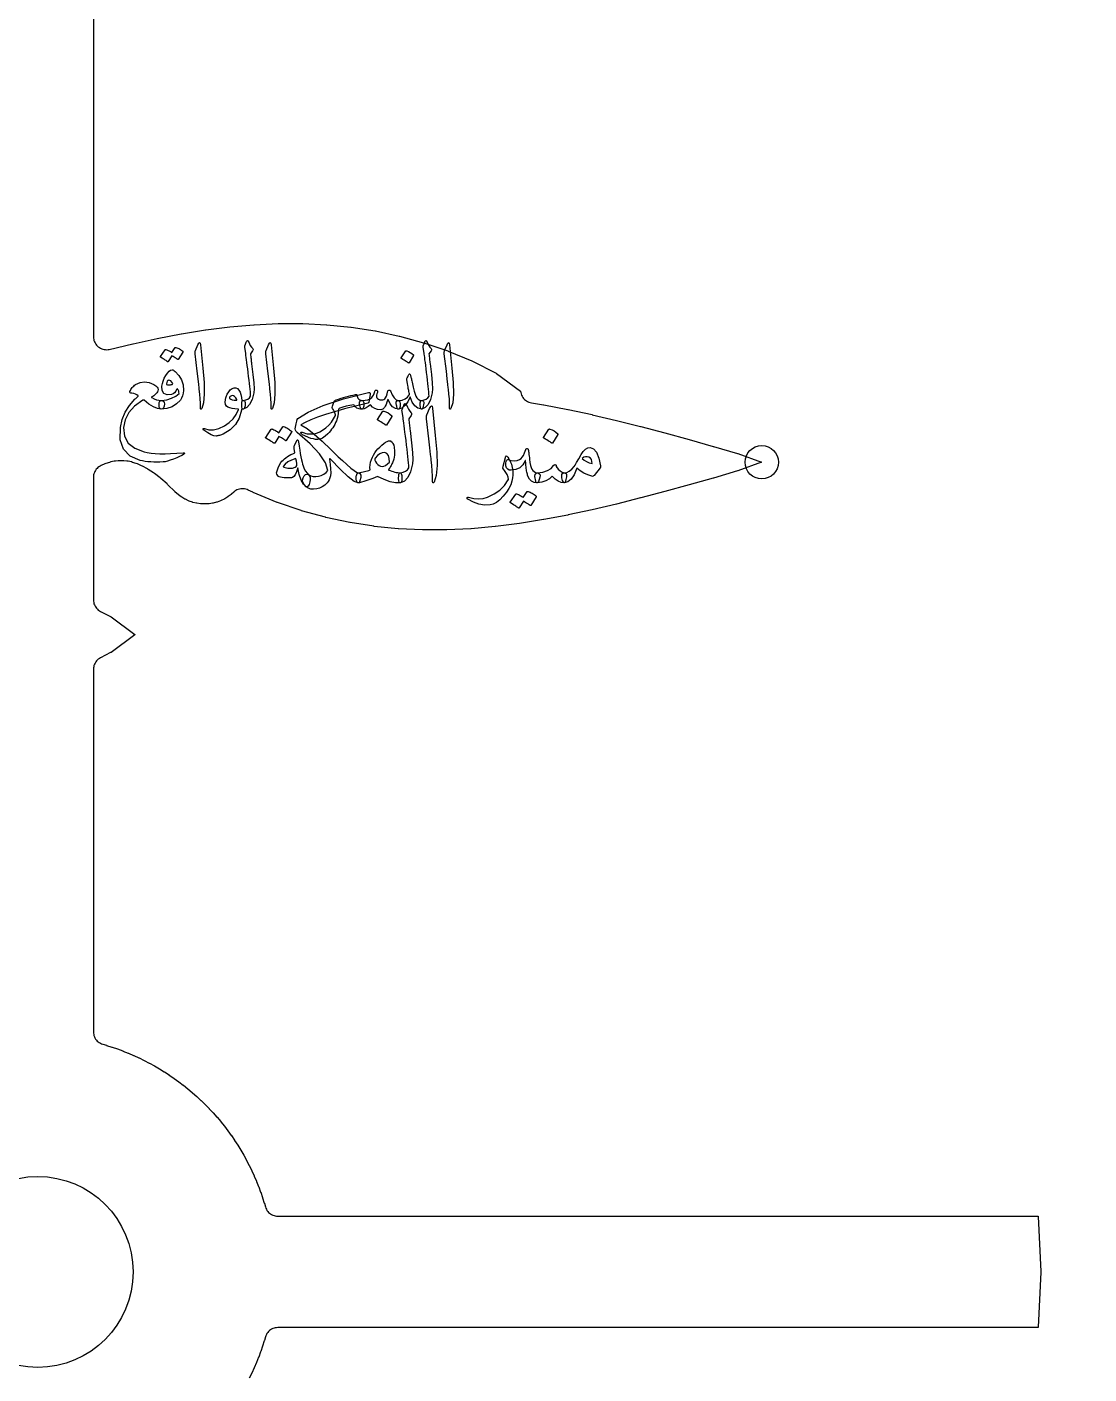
# Model space of a CAD drawing. Header units: millimetres. Extents: x -54 to 54, y -54 to 54.
# Drawn here: x -0.21 to 20.38, y -1.98 to 24.13 of the extents above; entities that cross this region are included whole.
import ezdxf

# ---------------------------------------------------------------- set-up
doc = ezdxf.new("R2010")
doc.units = ezdxf.units.MM
for name, color, linetype in [('CUT_INNER', 6, 'Continuous'), ('ENGRAVE', 7, 'Continuous'), ('TEXT', 5, 'Continuous')]:
    doc.layers.add(name, color=color, linetype=linetype)

msp = doc.modelspace()

# ---------------------------------------------------------------- linework, layer by layer
at = {"layer": 'CUT_INNER'}
msp.add_lwpolyline([(1.08, 46.7017), (1.08, 18.1273), (1.0813, 18.1023), (1.085, 18.0776), (1.0912, 18.0533), (1.0998, 18.0298), (1.1107, 18.0073), (1.1238, 17.9859), (1.139, 17.966), (1.1561, 17.9477), (1.1749, 17.9312), (1.1953, 17.9167), (1.2171, 17.9043), (1.2399, 17.8941), (1.2637, 17.8863), (1.2882, 17.8809), (1.313, 17.8779), (1.3381, 17.8775), (1.363, 17.8795), (1.3876, 17.8841), (1.8453, 17.9925), (1.8477, 17.993), (2.3146, 18.0941), (2.3176, 18.0947), (2.7839, 18.1839), (2.7874, 18.1846), (3.2531, 18.2599), (3.2573, 18.2605), (3.7224, 18.3198), (3.7271, 18.3203), (4.1917, 18.3618), (4.197, 18.3621), (4.661, 18.3839), (4.6668, 18.384), (5.1304, 18.3844), (5.1365, 18.3842), (5.5998, 18.3617), (5.6063, 18.3612), (6.0692, 18.3144), (6.0759, 18.3136), (6.5387, 18.2413), (6.5456, 18.24), (7.0082, 18.141), (7.0152, 18.1393), (7.4777, 18.0121), (7.4848, 18.0099), (7.9471, 17.8526), (7.9546, 17.8497), (8.416, 17.6588), (8.4247, 17.6548), (8.8853, 17.421), (8.8899, 17.4184), (8.8942, 17.4155), (9.3546, 17.0747), (9.3593, 17.0709), (9.3593, 17.0702), (9.3631, 17.0453), (9.3693, 17.0209), (9.378, 16.9972), (9.389, 16.9745), (9.4022, 16.953), (9.4175, 16.933), (9.4348, 16.9146), (9.4539, 16.898), (9.4745, 16.8835), (9.4964, 16.8711), (9.5195, 16.861), (9.5435, 16.8533), (9.5682, 16.848), (9.806, 16.8095), (9.8096, 16.8089), (10.2759, 16.7197), (10.2788, 16.7191), (10.7458, 16.618), (10.7481, 16.6175), (11.2156, 16.5067), (11.2174, 16.5063), (11.6854, 16.3879), (11.6868, 16.3875), (12.1546, 16.2635), (12.6244, 16.1348), (13.0941, 16.0025), (13.0954, 16.0022), (13.5607, 15.8658), (13.5679, 15.8635), (14.0279, 15.6982), (14.0331, 15.696), (14.0279, 15.6939), (13.5679, 15.5285), (13.5607, 15.5262), (13.0954, 15.3899), (13.0941, 15.3895), (12.626, 15.2577), (12.1566, 15.1291), (11.6868, 15.0045), (11.6854, 15.0042), (11.2174, 14.8858), (11.2156, 14.8853), (10.7481, 14.7746), (10.7458, 14.774), (10.2788, 14.673), (10.2759, 14.6724), (9.8096, 14.5832), (9.806, 14.5825), (9.3403, 14.5072), (9.3362, 14.5066), (8.871, 14.4473), (8.8663, 14.4468), (8.4017, 14.4053), (8.3965, 14.405), (7.9324, 14.3832), (7.9267, 14.3831), (7.4631, 14.3827), (7.4569, 14.3829), (6.9937, 14.4054), (6.9872, 14.4059), (6.5242, 14.4527), (6.5175, 14.4535), (6.0547, 14.5258), (6.0479, 14.5271), (5.5852, 14.6261), (5.5783, 14.6278), (5.1158, 14.755), (5.1086, 14.7572), (4.6464, 14.9145), (4.6389, 14.9174), (4.1775, 15.1083), (4.1687, 15.1123), (4.0822, 15.1562), (4.0591, 15.1665), (4.0351, 15.1744), (4.0105, 15.1798), (3.9854, 15.1828), (3.9601, 15.1831), (3.935, 15.181), (3.9102, 15.1763), (3.886, 15.1691), (3.8626, 15.1595), (3.8403, 15.1476), (3.8194, 15.1335), (3.7999, 15.1174), (3.7565, 15.0775), (3.747, 15.0697), (3.6933, 15.0293), (3.6832, 15.0224), (3.6258, 14.9874), (3.615, 14.9816), (3.5544, 14.9524), (3.5431, 14.9477), (3.48, 14.9246), (3.4683, 14.921), (3.4032, 14.9042), (3.3912, 14.9017), (3.3248, 14.8914), (3.3126, 14.8901), (3.2455, 14.8864), (3.2332, 14.8863), (3.166, 14.8892), (3.1538, 14.8903), (3.0873, 14.8997), (3.0752, 14.902), (3.0099, 14.9179), (2.9982, 14.9214), (2.9347, 14.9436), (2.9234, 14.9482), (2.8624, 14.9765), (2.8516, 14.9822), (2.7937, 15.0164), (2.7835, 15.0232), (2.7292, 15.0628), (2.7197, 15.0705), (2.6673, 15.1174), (2.6628, 15.1216), (2.5169, 15.2655), (2.5062, 15.2755), (2.3855, 15.3814), (2.3728, 15.3918), (2.2607, 15.4778), (2.2459, 15.4883), (2.1436, 15.5557), (2.1263, 15.566), (2.0345, 15.6164), (2.0148, 15.6261), (1.9338, 15.6616), (1.9115, 15.6701), (1.8407, 15.6934), (1.8162, 15.7001), (1.754, 15.7137), (1.7277, 15.7181), (1.6714, 15.7242), (1.6441, 15.7257), (1.5898, 15.7257), (1.5625, 15.7242), (1.5062, 15.7181), (1.4799, 15.7137), (1.4177, 15.7001), (1.3932, 15.6934), (1.3224, 15.6701), (1.3001, 15.6616), (1.2296, 15.6307), (1.208, 15.6199), (1.1876, 15.6072), (1.1684, 15.5925), (1.1508, 15.5761), (1.1349, 15.558), (1.1207, 15.5385), (1.1085, 15.5177), (1.0984, 15.4958), (1.0904, 15.4731), (1.0846, 15.4497), (1.0812, 15.4258), (1.08, 15.4017), (1.08, 13.0263), (1.0813, 13.0014), (1.085, 12.9766), (1.0912, 12.9524), (1.0998, 12.9289), (1.1107, 12.9064), (1.1238, 12.8851), (1.1389, 12.8652), (1.156, 12.8469), (1.1748, 12.8304), (1.1951, 12.8158), (1.2168, 12.8034), (1.4121, 12.7043), (1.4166, 12.7018), (1.421, 12.6988), (1.8814, 12.358), (1.8858, 12.3544), (1.8814, 12.3507), (1.421, 12.01), (1.4166, 12.007), (1.4121, 12.0045), (1.2168, 11.9054), (1.1951, 11.8929), (1.1748, 11.8784), (1.156, 11.8619), (1.1389, 11.8436), (1.1238, 11.8237), (1.1107, 11.8024), (1.0998, 11.7799), (1.0912, 11.7564), (1.085, 11.7322), (1.0813, 11.7074), (1.08, 11.6824), (1.08, 4.6534), (1.0812, 4.6286), (1.0849, 4.6041), (1.091, 4.5801), (1.0994, 4.5568), (1.1101, 4.5345), (1.1229, 4.5133), (1.1378, 4.4935), (1.1546, 4.4752), (1.173, 4.4588), (1.1931, 4.4442), (1.2144, 4.4317), (1.237, 4.4213), (1.2604, 4.4132), (1.3309, 4.3928), (1.3339, 4.3919), (1.4383, 4.3588), (1.4412, 4.3578), (1.5449, 4.3222), (1.5478, 4.3212), (1.6505, 4.283), (1.6533, 4.2819), (1.7551, 4.2412), (1.7579, 4.24), (1.8586, 4.1968), (1.8615, 4.1956), (1.9611, 4.1499), (1.9639, 4.1486), (2.0623, 4.1006), (2.0651, 4.0992), (2.1623, 4.0487), (2.1651, 4.0473), (2.2611, 3.9944), (2.2637, 3.9929), (2.3584, 3.9377), (2.361, 3.9362), (2.4543, 3.8787), (2.4569, 3.877), (2.5488, 3.8173), (2.5513, 3.8156), (2.6417, 3.7536), (2.6442, 3.7518), (2.733, 3.6876), (2.7355, 3.6858), (2.8227, 3.6194), (2.8251, 3.6176), (2.9107, 3.5491), (2.913, 3.5471), (2.9969, 3.4766), (2.9992, 3.4746), (3.0813, 3.402), (3.0836, 3.3999), (3.1639, 3.3253), (3.1661, 3.3232), (3.2445, 3.2467), (3.2467, 3.2445), (3.3232, 3.1661), (3.3253, 3.1639), (3.3999, 3.0836), (3.402, 3.0813), (3.4746, 2.9992), (3.4766, 2.9969), (3.5471, 2.913), (3.5491, 2.9107), (3.6176, 2.8251), (3.6194, 2.8227), (3.6858, 2.7355), (3.6876, 2.733), (3.7518, 2.6442), (3.7536, 2.6417), (3.8156, 2.5513), (3.8173, 2.5488), (3.877, 2.4569), (3.8787, 2.4543), (3.9362, 2.361), (3.9377, 2.3584), (3.9929, 2.2637), (3.9944, 2.2611), (4.0473, 2.1651), (4.0487, 2.1623), (4.0992, 2.0651), (4.1006, 2.0623), (4.1486, 1.9639), (4.1499, 1.9611), (4.1956, 1.8615), (4.1968, 1.8586), (4.24, 1.7579), (4.2412, 1.7551), (4.2819, 1.6533), (4.283, 1.6505), (4.3212, 1.5478), (4.3222, 1.5449), (4.3578, 1.4412), (4.3588, 1.4383), (4.3919, 1.3339), (4.3928, 1.3309), (4.4132, 1.2604), (4.4213, 1.237), (4.4317, 1.2144), (4.4442, 1.1931), (4.4588, 1.173), (4.4752, 1.1546), (4.4935, 1.1378), (4.5133, 1.1229), (4.5345, 1.1101), (4.5568, 1.0994), (4.5801, 1.091), (4.6041, 1.0849), (4.6286, 1.0812), (4.6534, 1.08), (19.3823, 1.08), (19.388, 1.0797), (19.3885, 1.0741), (19.441, 0.0061), (19.441, -0.0061), (19.3885, -1.0741), (19.388, -1.0797), (19.3823, -1.08), (4.6534, -1.08), (4.6286, -1.0812), (4.6041, -1.0849), (4.5801, -1.091), (4.5568, -1.0994), (4.5345, -1.1101), (4.5133, -1.1229), (4.4935, -1.1378), (4.4752, -1.1546), (4.4588, -1.173), (4.4442, -1.1931), (4.4317, -1.2144), (4.4213, -1.237), (4.4132, -1.2604), (4.3928, -1.3309), (4.3919, -1.3339), (4.3588, -1.4383), (4.3578, -1.4412), (4.3222, -1.5449), (4.3212, -1.5478), (4.283, -1.6505), (4.2819, -1.6533), (4.2412, -1.7551), (4.24, -1.7579), (4.1968, -1.8586), (4.1956, -1.8615), (4.1499, -1.9611), (4.1486, -1.9639), (4.1006, -2.0623)], dxfattribs=at)
msp.add_circle((0, 0), 1.85, dxfattribs=at)
at = {"layer": 'ENGRAVE'}
for centre, radius in [((0, 15.4308), 35.6208), ((14.0339, 15.696), 0.324)]:
    msp.add_circle(centre, radius, dxfattribs=at)
at = {"layer": 'TEXT'}
for points in [[(4.0142, 17.952), (4.0267, 17.9823), (4.0365, 18.0063), (4.0435, 18.0241), (4.0476, 18.0356), (4.0509, 18.0429), (4.0551, 18.0481), (4.0602, 18.0513), (4.0662, 18.0523), (4.0731, 18.0512), (4.0788, 18.0477), (4.0833, 18.0419), (4.0867, 18.0337), (4.1021, 17.9939), (4.1206, 17.958), (4.1421, 17.9261), (4.1666, 17.8981), (4.1734, 17.8891), (4.1754, 17.879), (4.1725, 17.8678), (4.1647, 17.8553), (4.1238, 17.7977), (4.1266, 17.7719), (4.1294, 17.7466), (4.1322, 17.7218), (4.135, 17.6974), (4.1378, 17.6734), (4.1406, 17.65), (4.1434, 17.627), (4.1461, 17.6044), (4.1718, 17.3958), (4.1875, 17.2327), (4.1932, 17.1152), (4.1889, 17.0432), (4.1538, 16.9125), (4.108, 16.816), (4.0516, 16.7536), (3.9845, 16.7254), (3.9826, 16.7254), (3.9807, 16.7254), (3.9789, 16.7254), (3.977, 16.7254), (3.966, 16.7358), (3.9589, 16.7598), (3.9558, 16.7972), (3.9566, 16.848), (3.9583, 16.8669), (3.9636, 16.8806), (3.9723, 16.8892), (3.9845, 16.8927), (4.0316, 16.9021), (4.0709, 16.9191), (4.1022, 16.9439), (4.1257, 16.9763), (4.1241, 17.0152), (4.1213, 17.0594), (4.1172, 17.109), (4.1118, 17.164), (4.1052, 17.224), (4.0976, 17.289), (4.0889, 17.3588), (4.0792, 17.4335), (4.0703, 17.5069), (4.0621, 17.5728), (4.0545, 17.6314), (4.0476, 17.6825), (4.0417, 17.7262), (4.037, 17.7624), (4.0334, 17.7912), (4.0309, 17.8126), (4.0123, 17.9185), (4.0118, 17.929), (4.0119, 17.938), (4.0127, 17.9457), (4.0142, 17.952)], [(7.4728, 17.952), (7.4853, 17.9823), (7.4951, 18.0063), (7.502, 18.0241), (7.5062, 18.0356), (7.5095, 18.0429), (7.5137, 18.0481), (7.5188, 18.0513), (7.5248, 18.0523), (7.5317, 18.0512), (7.5374, 18.0477), (7.5419, 18.0419), (7.5453, 18.0337), (7.5607, 17.9939), (7.5792, 17.958), (7.6007, 17.9261), (7.6252, 17.8981), (7.632, 17.8891), (7.634, 17.879), (7.6311, 17.8678), (7.6233, 17.8553), (7.5824, 17.7977), (7.5852, 17.7719), (7.588, 17.7466), (7.5908, 17.7218), (7.5936, 17.6974), (7.5964, 17.6734), (7.5991, 17.65), (7.6019, 17.627), (7.6047, 17.6044), (7.6304, 17.3958), (7.6461, 17.2327), (7.6518, 17.1152), (7.6475, 17.0432), (7.6124, 16.9125), (7.5666, 16.816), (7.5102, 16.7536), (7.443, 16.7254), (7.4412, 16.7254), (7.4393, 16.7254), (7.4375, 16.7254), (7.4356, 16.7254), (7.4246, 16.7358), (7.4175, 16.7598), (7.4143, 16.7972), (7.4152, 16.848), (7.4169, 16.8669), (7.4221, 16.8806), (7.4308, 16.8892), (7.443, 16.8927), (7.4902, 16.9021), (7.5295, 16.9191), (7.5608, 16.9439), (7.5843, 16.9763), (7.5827, 17.0152), (7.5799, 17.0594), (7.5757, 17.109), (7.5703, 17.164), (7.5638, 17.224), (7.5562, 17.289), (7.5475, 17.3588), (7.5378, 17.4335), (7.5289, 17.5069), (7.5206, 17.5728), (7.5131, 17.6314), (7.5062, 17.6825), (7.5003, 17.7262), (7.4955, 17.7624), (7.4919, 17.7912), (7.4895, 17.8126), (7.4709, 17.9185), (7.4703, 17.929), (7.4705, 17.938), (7.4713, 17.9457), (7.4728, 17.952)], [(2.665, 17.9185), (2.6673, 17.9208), (2.6705, 17.9222), (2.6747, 17.9227), (2.6798, 17.9222), (2.6981, 17.9154), (2.7158, 17.9078), (2.733, 17.8996), (2.7495, 17.8906), (2.7656, 17.8809), (2.7813, 17.8702), (2.7967, 17.8586), (2.8118, 17.846), (2.8147, 17.8422), (2.816, 17.8381), (2.8156, 17.8338), (2.8136, 17.8293), (2.7244, 17.6881), (2.722, 17.6862), (2.7184, 17.6862), (2.7136, 17.6881), (2.7077, 17.6918), (2.7036, 17.6952), (2.697, 17.6999), (2.6878, 17.7059), (2.6761, 17.7132), (2.6617, 17.7218), (2.6445, 17.732), (2.6245, 17.7436), (2.6018, 17.7568), (2.5312, 17.6472), (2.5279, 17.6438), (2.5237, 17.643), (2.5186, 17.6447), (2.5126, 17.649), (2.5073, 17.6528), (2.4991, 17.6583), (2.4878, 17.6658), (2.4735, 17.6751), (2.456, 17.6862), (2.435, 17.6992), (2.4105, 17.7141), (2.3825, 17.7308), (2.3796, 17.7336), (2.3783, 17.7364), (2.3786, 17.7392), (2.3806, 17.742), (2.4717, 17.8776), (2.474, 17.88), (2.4773, 17.8813), (2.4814, 17.8818), (2.4865, 17.8813), (2.5021, 17.8763), (2.5172, 17.8704), (2.5318, 17.8638), (2.546, 17.8563), (2.5597, 17.8481), (2.573, 17.8393), (2.5857, 17.83), (2.5981, 17.82)], [(3.1054, 17.9706), (3.1232, 18.0049), (3.1375, 18.017), (3.1483, 18.0068), (3.1556, 17.9743), (3.1983, 17.5189), (3.2238, 17.2395), (3.2295, 17.0162), (3.2154, 16.8492), (3.1816, 16.7384), (3.1755, 16.7293), (3.17, 16.7245), (3.1652, 16.7238), (3.1612, 16.7272), (3.1579, 16.7327), (3.1556, 16.7398), (3.1542, 16.7485), (3.1537, 16.7588), (3.1537, 16.8393), (3.15, 16.9247), (3.1426, 17.015), (3.1314, 17.1101), (3.129, 17.1349), (3.1217, 17.2021), (3.1095, 17.3115), (3.0924, 17.4632), (3.0515, 17.7996), (3.0506, 17.8175), (3.0515, 17.834), (3.0543, 17.8491), (3.059, 17.8628)], [(4.4751, 17.9706), (4.4929, 18.0049), (4.5071, 18.017), (4.518, 18.0068), (4.5253, 17.9743), (4.568, 17.5189), (4.5935, 17.2395), (4.5991, 17.0162), (4.5851, 16.8492), (4.5513, 16.7384), (4.5451, 16.7293), (4.5397, 16.7245), (4.5349, 16.7238), (4.5308, 16.7272), (4.5276, 16.7327), (4.5253, 16.7398), (4.5239, 16.7485), (4.5234, 16.7588), (4.5234, 16.8393), (4.5197, 16.9247), (4.5123, 17.015), (4.5011, 17.1101), (4.4987, 17.1349), (4.4914, 17.2021), (4.4792, 17.3115), (4.4621, 17.4632), (4.4212, 17.7996), (4.4203, 17.8175), (4.4212, 17.834), (4.424, 17.8491), (4.4286, 17.8628)], [(7.1364, 17.8535), (7.1387, 17.8558), (7.142, 17.8572), (7.1462, 17.8577), (7.1513, 17.8572), (7.1874, 17.8426), (7.2214, 17.8247), (7.2534, 17.8035), (7.2832, 17.7791), (7.2861, 17.7754), (7.2874, 17.7717), (7.287, 17.768), (7.2851, 17.7643), (7.1977, 17.623), (7.1945, 17.6197), (7.1903, 17.6188), (7.1852, 17.6206), (7.1791, 17.6249), (7.1739, 17.6286), (7.1657, 17.6342), (7.1544, 17.6416), (7.1401, 17.6509), (7.1226, 17.6621), (7.1015, 17.6751), (7.077, 17.6899), (7.049, 17.7067), (7.0453, 17.7094), (7.0435, 17.7122), (7.0435, 17.715), (7.0453, 17.7178)], [(7.9337, 17.9706), (7.9514, 18.0049), (7.9657, 18.017), (7.9765, 18.0068), (7.9838, 17.9743), (8.0266, 17.5189), (8.052, 17.2395), (8.0577, 17.0162), (8.0437, 16.8492), (8.0099, 16.7384), (8.0037, 16.7293), (7.9983, 16.7245), (7.9935, 16.7238), (7.9894, 16.7272), (7.9862, 16.7327), (7.9838, 16.7398), (7.9825, 16.7485), (7.982, 16.7588), (7.982, 16.8393), (7.9783, 16.9247), (7.9708, 17.015), (7.9597, 17.1101), (7.9572, 17.1349), (7.9499, 17.2021), (7.9377, 17.3115), (7.9207, 17.4632), (7.8798, 17.7996), (7.8788, 17.8175), (7.8798, 17.834), (7.8826, 17.8491), (7.8872, 17.8628)], [(2.2524, 17.203), (2.2887, 17.178), (2.3142, 17.1533), (2.3287, 17.1288), (2.3323, 17.1045), (2.329, 17.0817), (2.3211, 17.0599), (2.3086, 17.039), (2.2914, 17.019), (2.2717, 17.0008), (2.2515, 16.9851), (2.2308, 16.972), (2.2096, 16.9614), (2.2042, 16.9592), (2.2027, 16.9563), (2.2051, 16.9527), (2.2115, 16.9484), (2.2562, 16.9247), (2.3012, 16.9075), (2.3464, 16.8968), (2.3918, 16.8927), (2.4215, 16.8871), (2.4419, 16.8741), (2.4531, 16.8536), (2.455, 16.8257), (2.4482, 16.7818), (2.4354, 16.7505), (2.4166, 16.7317), (2.3918, 16.7254), (2.3216, 16.7361), (2.2431, 16.7681), (2.1562, 16.8216), (2.061, 16.8964), (2.0553, 16.8992), (2.0493, 16.9001), (2.0432, 16.8992), (2.0368, 16.8964), (1.879, 16.7845), (1.7641, 16.659), (1.6922, 16.5197), (1.6633, 16.3667), (1.6818, 16.2007), (1.7543, 16.067), (1.8807, 15.9656), (2.061, 15.8965), (2.1241, 15.8832), (2.1964, 15.8728), (2.2779, 15.8655), (2.3685, 15.8612), (2.4683, 15.8602), (2.5769, 15.8626), (2.6945, 15.8685), (2.8211, 15.8779), (2.8301, 15.8789), (2.8369, 15.8779), (2.8413, 15.8751), (2.8434, 15.8705), (2.843, 15.8648), (2.8401, 15.8589), (2.8347, 15.8527), (2.8266, 15.8463), (2.7928, 15.826), (2.7491, 15.8041), (2.6953, 15.7805), (2.6315, 15.7553), (2.5681, 15.7324), (2.5135, 15.7158), (2.4677, 15.7054), (2.4308, 15.7014), (2.3677, 15.6986), (2.3067, 15.6977), (2.2479, 15.6986), (2.1911, 15.7014), (2.1365, 15.706), (2.0842, 15.7125), (2.0342, 15.7209), (1.9866, 15.7311), (1.7906, 15.8129), (1.6614, 15.9467), (1.5991, 16.1325), (1.6038, 16.3704), (1.6378, 16.5244), (1.6953, 16.6668), (1.7763, 16.7976), (1.8807, 16.9168), (1.8905, 16.9256), (1.8995, 16.9335), (1.9077, 16.9405), (1.9151, 16.9465), (1.9216, 16.9519), (1.9274, 16.9568), (1.9323, 16.9612), (1.9364, 16.9651), (1.944, 16.972), (1.9481, 16.9777), (1.9486, 16.9822), (1.9457, 16.9856), (1.9209, 17.0038), (1.8928, 17.0176), (1.8614, 17.027), (1.8268, 17.032), (1.8047, 17.0362), (1.7906, 17.0432), (1.7843, 17.0529), (1.7859, 17.0655), (1.7958, 17.087), (1.8068, 17.1071), (1.819, 17.1256), (1.8324, 17.1426), (1.8468, 17.1584), (1.8621, 17.173), (1.8784, 17.1867), (1.8956, 17.1993), (1.9841, 17.2413), (2.073, 17.256), (2.1625, 17.2432), (2.2524, 17.203)], [(2.6055, 17.4855), (2.6183, 17.4836), (2.6324, 17.4781), (2.648, 17.4688), (2.665, 17.4558), (2.7376, 17.3784), (2.7881, 17.2913), (2.8165, 17.1944), (2.8229, 17.0878), (2.8172, 17.0323), (2.8057, 16.9828), (2.7884, 16.9393), (2.7653, 16.9019), (2.6904, 16.8247), (2.6032, 16.7695), (2.5036, 16.7364), (2.3918, 16.7254), (2.3805, 16.7281), (2.3709, 16.7361), (2.3628, 16.7494), (2.3565, 16.7681), (2.3541, 16.7785), (2.3525, 16.789), (2.3518, 16.7998), (2.3518, 16.8109), (2.3524, 16.8218), (2.3534, 16.8323), (2.3548, 16.8422), (2.3565, 16.8518), (2.3615, 16.8683), (2.369, 16.8806), (2.3791, 16.8887), (2.3918, 16.8927), (2.5007, 16.9073), (2.5953, 16.9345), (2.6754, 16.9742), (2.7412, 17.0265), (2.738, 17.0526), (2.7342, 17.0734), (2.7297, 17.0888), (2.7244, 17.0989), (2.7182, 17.1077), (2.7124, 17.1133), (2.707, 17.116), (2.7021, 17.1157), (2.6988, 17.1145), (2.6961, 17.1129), (2.6941, 17.1108), (2.6928, 17.1082), (2.6749, 17.0715), (2.6529, 17.0432), (2.6266, 17.0232), (2.5962, 17.0116), (2.5078, 17.0047), (2.4471, 17.0288), (2.414, 17.0837), (2.4085, 17.1696), (2.4159, 17.2188), (2.4308, 17.2699), (2.4531, 17.3229), (2.4828, 17.3777), (2.5142, 17.4249), (2.5451, 17.4586), (2.5755, 17.4788), (2.6055, 17.4855)], [(2.5442, 17.2848), (2.5257, 17.2796), (2.5112, 17.2657), (2.5006, 17.2433), (2.494, 17.2123), (2.4941, 17.2074), (2.4944, 17.2039), (2.495, 17.2019), (2.4958, 17.2012), (2.5145, 17.1966), (2.5335, 17.1942), (2.5526, 17.1938), (2.572, 17.1956), (2.5891, 17.1992), (2.6032, 17.2044), (2.6142, 17.2113), (2.6222, 17.2197), (2.6013, 17.2496), (2.5813, 17.2704), (2.5623, 17.2821), (2.5442, 17.2848)], [(7.1531, 17.2978), (7.1536, 17.306), (7.1568, 17.3178), (7.1629, 17.333), (7.1717, 17.3517), (7.1811, 17.3695), (7.1889, 17.3837), (7.1951, 17.3945), (7.1996, 17.4019), (7.2082, 17.4077), (7.2154, 17.4065), (7.2212, 17.3984), (7.2256, 17.3833), (7.2277, 17.373), (7.2305, 17.3607), (7.2338, 17.3465), (7.2377, 17.3303), (7.2419, 17.3123), (7.2463, 17.2925), (7.2507, 17.2709), (7.2553, 17.2476), (7.2773, 17.1505), (7.2967, 17.0729), (7.3135, 17.0148), (7.3278, 16.9763), (7.349, 16.9425), (7.3752, 16.9173), (7.4066, 16.9007), (7.443, 16.8927), (7.4535, 16.8906), (7.4626, 16.8861), (7.4702, 16.8794), (7.4765, 16.8704), (7.4816, 16.8585), (7.4839, 16.8453), (7.4835, 16.8306), (7.4802, 16.8146), (7.4716, 16.7756), (7.4626, 16.7477), (7.453, 16.731), (7.443, 16.7254), (7.3693, 16.7415), (7.3078, 16.7863), (7.2587, 16.8595), (7.2219, 16.9614), (7.2201, 16.965), (7.2186, 16.9665), (7.2174, 16.9659), (7.2163, 16.9633), (7.1715, 16.8648), (7.1187, 16.7923), (7.0581, 16.7458), (6.9896, 16.7254), (6.9818, 16.7261), (6.9752, 16.73), (6.9697, 16.7372), (6.9654, 16.7477), (6.9616, 16.7627), (6.9575, 16.7816), (6.9532, 16.8045), (6.9487, 16.8313), (6.9478, 16.8575), (6.9543, 16.8764), (6.9682, 16.8881), (6.9896, 16.8927), (7.061, 16.9018), (7.1211, 16.9238), (7.1697, 16.9585), (7.207, 17.006), (7.2077, 17.0121), (7.2061, 17.0246), (7.2021, 17.0437), (7.1959, 17.0692), (7.192, 17.085), (7.1877, 17.1045), (7.1831, 17.1277), (7.1782, 17.1547), (7.1728, 17.1852), (7.1668, 17.2193), (7.1603, 17.2568), (7.1531, 17.2978)], [(3.9473, 16.7049), (3.9037, 16.552), (3.8307, 16.4239), (3.7281, 16.3206), (3.596, 16.2422), (3.5776, 16.2342), (3.5593, 16.2271), (3.5413, 16.2208), (3.5236, 16.2152), (3.5061, 16.2107), (3.4892, 16.2071), (3.4727, 16.2046), (3.4567, 16.2032), (3.4167, 16.2089), (3.3637, 16.2296), (3.2978, 16.2655), (3.2188, 16.3165), (3.2103, 16.3238), (3.2053, 16.3309), (3.2038, 16.3378), (3.2058, 16.3444), (3.2102, 16.3495), (3.216, 16.3518), (3.2232, 16.3514), (3.2318, 16.3481), (3.3139, 16.3215), (3.406, 16.3216), (3.5081, 16.3485), (3.6202, 16.402), (3.7117, 16.4642), (3.7875, 16.5372), (3.8474, 16.6212), (3.8915, 16.7161), (3.8912, 16.7195), (3.8901, 16.7221), (3.8884, 16.7241), (3.886, 16.7254), (3.822, 16.7291), (3.7675, 16.7365), (3.7225, 16.7477), (3.6871, 16.7626), (3.6597, 16.7856), (3.6425, 16.8174), (3.6355, 16.858), (3.6388, 16.9075), (3.6398, 16.9141), (3.6411, 16.9208), (3.6426, 16.9276), (3.6444, 16.9345), (3.6463, 16.9416), (3.6485, 16.9491), (3.651, 16.9569), (3.6537, 16.9651), (3.6755, 17.0182), (3.702, 17.0622), (3.7331, 17.0972), (3.7689, 17.1231), (3.8055, 17.1373), (3.839, 17.137), (3.8696, 17.1224), (3.8971, 17.0934), (3.9212, 17.0529), (3.9394, 17.006), (3.9518, 16.9526), (3.9584, 16.8927), (3.9621, 16.8927), (3.9656, 16.8929), (3.9691, 16.8932), (3.9724, 16.8936), (3.9757, 16.894), (3.9791, 16.8943), (3.9827, 16.8945), (3.9863, 16.8945), (3.9989, 16.8918), (4.0086, 16.8838), (4.0156, 16.8705), (4.0198, 16.8518), (4.0215, 16.8312), (4.0212, 16.8104), (4.0187, 16.7894), (4.0142, 16.7681), (4.0083, 16.7494), (4.0017, 16.7361), (3.9943, 16.7281), (3.9863, 16.7254), (3.951, 16.7254), (3.9508, 16.722), (3.9501, 16.7175), (3.9489, 16.7118), (3.9473, 16.7049)], [(3.8581, 16.9131), (3.8386, 16.9471), (3.8172, 16.9712), (3.794, 16.9852), (3.7689, 16.9893), (3.7539, 16.9853), (3.7405, 16.9791), (3.7288, 16.9705), (3.7187, 16.9596), (3.7154, 16.9537), (3.715, 16.9475), (3.7173, 16.9407), (3.7224, 16.9335), (3.7416, 16.9167), (3.7693, 16.9052), (3.8057, 16.899), (3.8507, 16.8982), (3.8553, 16.8992), (3.8581, 16.9019), (3.859, 16.9066), (3.8581, 16.9131)], [(6.4178, 17.0492), (6.4239, 17.0488), (6.4291, 17.0476), (6.4335, 17.0456), (6.4372, 17.0427), (6.4416, 17.0375), (6.4442, 17.0304), (6.4448, 17.0214), (6.4436, 17.0105), (6.42, 16.862), (6.4179, 16.8552), (6.4141, 16.8497), (6.4083, 16.8455), (6.4006, 16.8427), (6.1628, 16.7852), (5.9464, 16.7292), (5.7514, 16.6745), (5.5777, 16.6211), (5.4256, 16.569), (5.2951, 16.5184), (5.1863, 16.469), (5.0991, 16.421), (5.2201, 16.3467), (5.3572, 16.2419), (5.5105, 16.1068), (5.6799, 15.9413), (5.7501, 15.8723), (5.8251, 15.8009), (5.905, 15.7271), (5.9897, 15.6508), (6.069, 15.5827), (6.1328, 15.5331), (6.1809, 15.502), (6.2134, 15.4895), (6.2468, 15.475), (6.2629, 15.4443), (6.2618, 15.3975), (6.2436, 15.3346), (6.236, 15.3177), (6.2285, 15.3056), (6.221, 15.2983), (6.2134, 15.2959), (6.134, 15.3247), (6.0182, 15.411), (5.8661, 15.5548), (5.6778, 15.7563), (5.6666, 15.7626), (5.6589, 15.7643), (5.6548, 15.7615), (5.6541, 15.7541), (5.6684, 15.6533), (5.6767, 15.5659), (5.6791, 15.4919), (5.6756, 15.4314), (5.6642, 15.3923), (5.6493, 15.3567), (5.6308, 15.3245), (5.6089, 15.2959), (5.5642, 15.2514), (5.5159, 15.2168), (5.4641, 15.1922), (5.4089, 15.1776), (5.3469, 15.1714), (5.2922, 15.1765), (5.2447, 15.1929), (5.2045, 15.2206), (5.1627, 15.2651), (5.1383, 15.3083), (5.1315, 15.3501), (5.1421, 15.3905), (5.1674, 15.4333), (5.1937, 15.4583), (5.2212, 15.4656), (5.2497, 15.4551), (5.2924, 15.4329), (5.3389, 15.4201), (5.3892, 15.4168), (5.4433, 15.4228), (5.4967, 15.4379), (5.5449, 15.4615), (5.5881, 15.4938), (5.6261, 15.5347), (5.5791, 15.6833), (5.4637, 15.8558), (5.2801, 16.0522), (5.0281, 16.2726), (5.0091, 16.2929), (4.9974, 16.3172), (4.993, 16.3456), (4.9958, 16.378), (5.0076, 16.4414), (5.0195, 16.4899), (5.0313, 16.5232), (5.0431, 16.5415), (5.2408, 16.6691), (5.5347, 16.7959), (5.9249, 16.9219), (6.4114, 17.047), (6.4124, 17.0471), (6.4132, 17.0473), (6.414, 17.0476), (6.4146, 17.0481), (6.4152, 17.0486), (6.4159, 17.0489), (6.4168, 17.0491), (6.4178, 17.0492)], [(6.2871, 16.7254), (6.2579, 16.7267), (6.2318, 16.7305), (6.2087, 16.7369), (6.1886, 16.7458), (6.1796, 16.7509), (6.1712, 16.757), (6.1633, 16.764), (6.1561, 16.7719), (6.1491, 16.7804), (6.1424, 16.7895), (6.1357, 16.799), (6.1291, 16.809), (6.0515, 16.7974), (5.9804, 16.783), (5.9159, 16.7658), (5.8578, 16.7458), (5.8456, 16.739), (5.8369, 16.7296), (5.8316, 16.7176), (5.8299, 16.7031), (5.8253, 16.6435), (5.8169, 16.5893), (5.8048, 16.5404), (5.789, 16.4968), (5.7734, 16.4628), (5.7563, 16.4294), (5.7376, 16.3968), (5.7175, 16.3649), (5.6958, 16.3337), (5.6726, 16.3035), (5.6479, 16.2743), (5.6218, 16.2459), (5.5708, 16.1979), (5.5219, 16.1637), (5.4751, 16.1431), (5.4303, 16.1363), (5.3875, 16.1387), (5.3425, 16.146), (5.2955, 16.1582), (5.2463, 16.1753), (5.2223, 16.1853), (5.2004, 16.195), (5.1805, 16.2044), (5.1627, 16.2134), (5.1469, 16.2219), (5.133, 16.2299), (5.1209, 16.2373), (5.1107, 16.2441), (5.1045, 16.2499), (5.1009, 16.2561), (5.0999, 16.2629), (5.1014, 16.2701), (5.1051, 16.276), (5.1107, 16.2789), (5.1181, 16.2788), (5.1274, 16.2756), (5.1638, 16.2625), (5.1966, 16.2529), (5.226, 16.2467), (5.2519, 16.2441), (5.2653, 16.2434), (5.2796, 16.2431), (5.2946, 16.2434), (5.3105, 16.2441), (5.3271, 16.2452), (5.3446, 16.2468), (5.3629, 16.2489), (5.382, 16.2515), (5.4224, 16.2626), (5.4694, 16.2849), (5.5228, 16.3184), (5.5827, 16.363), (5.6419, 16.4157), (5.6928, 16.4736), (5.7357, 16.5365), (5.7704, 16.6046), (5.7718, 16.6074), (5.7723, 16.6102), (5.7718, 16.613), (5.7704, 16.6157), (5.76, 16.652), (5.7472, 16.6845), (5.7321, 16.7133), (5.7147, 16.7384), (5.7098, 16.7547), (5.7137, 16.783), (5.7265, 16.8234), (5.7481, 16.8759), (5.7545, 16.8861), (5.7625, 16.8945), (5.7722, 16.901), (5.7834, 16.9057), (5.8323, 16.9211), (5.8805, 16.9359), (5.9281, 16.9499), (5.9749, 16.9633), (6.0212, 16.9758), (6.0673, 16.9874), (6.1132, 16.9981), (6.1588, 17.0079), (6.1698, 17.009), (6.1784, 17.0069), (6.1846, 17.0016), (6.1886, 16.993), (6.1923, 16.9735), (6.1979, 16.9558), (6.2053, 16.94), (6.2146, 16.9261), (6.2268, 16.915), (6.2429, 16.9057), (6.263, 16.8982), (6.2871, 16.8927), (6.2989, 16.8877), (6.3085, 16.8782), (6.3157, 16.8644), (6.3205, 16.8462), (6.3231, 16.8257), (6.3233, 16.8053), (6.3212, 16.7849), (6.3168, 16.7644), (6.3108, 16.7473), (6.3038, 16.7351), (6.2959, 16.7278), (6.2871, 16.7254)], [(6.2834, 16.8927), (6.3477, 16.8964), (6.4014, 16.9075), (6.4444, 16.9261), (6.4766, 16.9521), (6.4913, 16.9724), (6.5054, 16.9981), (6.5192, 17.0291), (6.5324, 17.0655), (6.5373, 17.0763), (6.5426, 17.0845), (6.5484, 17.0902), (6.5547, 17.0934), (6.5626, 17.095), (6.5696, 17.0943), (6.5756, 17.0913), (6.5807, 17.0859), (6.5851, 17.078), (6.5872, 17.0692), (6.587, 17.0594), (6.5844, 17.0488), (6.5749, 17.0212), (6.5686, 16.9981), (6.5656, 16.9794), (6.5658, 16.9651), (6.5721, 16.9448), (6.5854, 16.9284), (6.6056, 16.916), (6.6328, 16.9075), (6.663, 16.9036), (6.6885, 16.9047), (6.7094, 16.911), (6.7257, 16.9224), (6.7429, 16.9453), (6.7591, 16.9786), (6.7745, 17.0224), (6.7889, 17.0766), (6.7911, 17.0831), (6.7958, 17.0878), (6.8032, 17.0906), (6.813, 17.0915), (6.8223, 17.0906), (6.8297, 17.0878), (6.8353, 17.0831), (6.839, 17.0766), (6.873, 17.0003), (6.9097, 16.9442), (6.9492, 16.9083), (6.9914, 16.8927), (7.0011, 16.8882), (7.0096, 16.8769), (7.0169, 16.8585), (7.023, 16.8332), (7.0256, 16.8131), (7.0258, 16.7937), (7.0237, 16.775), (7.0193, 16.757), (7.0141, 16.7432), (7.0077, 16.7333), (7.0001, 16.7274), (6.9914, 16.7254), (6.9317, 16.7369), (6.879, 16.7714), (6.8332, 16.8289), (6.7944, 16.9094), (6.7925, 16.9136), (6.7903, 16.915), (6.7878, 16.9136), (6.7851, 16.9094), (6.7685, 16.8579), (6.7522, 16.8151), (6.736, 16.7808), (6.7201, 16.7551), (6.7044, 16.7378), (6.6871, 16.7249), (6.6682, 16.7164), (6.6476, 16.7124), (6.5865, 16.7164), (6.5333, 16.7342), (6.488, 16.7657), (6.4506, 16.8109), (6.4081, 16.7749), (6.3661, 16.7486), (6.3245, 16.7321), (6.2834, 16.7254), (6.2728, 16.7279), (6.2634, 16.7356), (6.2551, 16.7484), (6.2481, 16.7663), (6.2356, 16.8216), (6.2374, 16.8611), (6.2533, 16.8848), (6.2834, 16.8927)], [(7.0632, 16.7157), (7.0777, 16.7508), (7.089, 16.7787), (7.0971, 16.7992), (7.1019, 16.8125), (7.1057, 16.821), (7.1105, 16.8271), (7.1164, 16.8307), (7.1234, 16.8319), (7.1314, 16.8306), (7.138, 16.8265), (7.1432, 16.8198), (7.1471, 16.8104), (7.165, 16.7643), (7.1864, 16.7227), (7.2112, 16.6858), (7.2396, 16.6533), (7.2475, 16.643), (7.2498, 16.6313), (7.2465, 16.6183), (7.2375, 16.6039), (7.1901, 16.5372), (7.1934, 16.5073), (7.1966, 16.478), (7.1998, 16.4492), (7.203, 16.421), (7.2063, 16.3933), (7.2095, 16.3662), (7.2127, 16.3395), (7.2159, 16.3134), (7.2457, 16.072), (7.2638, 15.8832), (7.2704, 15.7471), (7.2654, 15.6638), (7.2248, 15.5125), (7.1718, 15.4008), (7.1065, 15.3286), (7.0288, 15.2959), (7.0266, 15.2959), (7.0245, 15.2959), (7.0223, 15.2959), (7.0202, 15.2959), (7.0074, 15.308), (6.9992, 15.3357), (6.9956, 15.379), (6.9965, 15.4379), (6.9985, 15.4597), (7.0046, 15.4755), (7.0147, 15.4855), (7.0288, 15.4895), (7.0834, 15.5004), (7.1288, 15.5202), (7.1651, 15.5488), (7.1923, 15.5863), (7.1905, 15.6314), (7.1872, 15.6826), (7.1824, 15.74), (7.1761, 15.8036), (7.1685, 15.8731), (7.1597, 15.9483), (7.1497, 16.0291), (7.1385, 16.1155), (7.1281, 16.2005), (7.1186, 16.2769), (7.1099, 16.3446), (7.1019, 16.4038), (7.0951, 16.4544), (7.0896, 16.4963), (7.0854, 16.5296), (7.0826, 16.5544), (7.0611, 16.677), (7.0604, 16.6891), (7.0605, 16.6996), (7.0615, 16.7085), (7.0632, 16.7157)], [(7.5967, 16.7372), (7.6173, 16.777), (7.6338, 16.791), (7.6463, 16.7792), (7.6548, 16.7416), (7.7043, 16.2145), (7.7337, 15.891), (7.7403, 15.6326), (7.7241, 15.4392), (7.6849, 15.3109), (7.6778, 15.3005), (7.6715, 15.2948), (7.666, 15.294), (7.6613, 15.298), (7.6575, 15.3044), (7.6548, 15.3126), (7.6532, 15.3226), (7.6527, 15.3346), (7.6527, 15.4278), (7.6484, 15.5266), (7.6397, 15.6311), (7.6268, 15.7412), (7.624, 15.77), (7.6155, 15.8477), (7.6014, 15.9743), (7.5817, 16.1499), (7.5343, 16.5393), (7.5333, 16.56), (7.5343, 16.5791), (7.5376, 16.5966), (7.5429, 16.6125)], [(6.691, 16.6835), (6.6937, 16.6862), (6.6975, 16.6878), (6.7023, 16.6883), (6.7082, 16.6878), (6.7501, 16.6708), (6.7895, 16.6501), (6.8264, 16.6257), (6.861, 16.5974), (6.8643, 16.5931), (6.8658, 16.5888), (6.8654, 16.5845), (6.8631, 16.5802), (6.762, 16.4167), (6.7583, 16.4128), (6.7534, 16.4119), (6.7475, 16.4139), (6.7405, 16.4189), (6.7345, 16.4232), (6.7249, 16.4296), (6.7119, 16.4382), (6.6953, 16.449), (6.675, 16.4619), (6.6507, 16.4769), (6.6223, 16.4942), (6.5899, 16.5135), (6.5856, 16.5167), (6.5835, 16.52), (6.5835, 16.5232), (6.5856, 16.5264)], [(4.7484, 16.3823), (4.7511, 16.385), (4.7549, 16.3866), (4.7597, 16.3871), (4.7656, 16.3866), (4.7868, 16.3787), (4.8073, 16.3699), (4.8271, 16.3604), (4.8463, 16.35), (4.8649, 16.3387), (4.8831, 16.3264), (4.901, 16.3129), (4.9184, 16.2984), (4.9217, 16.2939), (4.9232, 16.2892), (4.9228, 16.2843), (4.9205, 16.279), (4.8173, 16.1155), (4.8144, 16.1134), (4.8103, 16.1134), (4.8048, 16.1155), (4.7979, 16.1198), (4.7932, 16.1238), (4.7855, 16.1292), (4.7749, 16.1362), (4.7613, 16.1446), (4.7446, 16.1546), (4.7247, 16.1664), (4.7016, 16.1799), (4.6753, 16.1951), (4.5935, 16.0682), (4.5898, 16.0643), (4.5849, 16.0634), (4.579, 16.0654), (4.572, 16.0703), (4.566, 16.0747), (4.5564, 16.0811), (4.5434, 16.0897), (4.5268, 16.1005), (4.5065, 16.1134), (4.4822, 16.1284), (4.4538, 16.1456), (4.4214, 16.165), (4.4181, 16.1682), (4.4166, 16.1715), (4.417, 16.1747), (4.4193, 16.1779), (4.5247, 16.335), (4.5274, 16.3376), (4.5311, 16.3393), (4.536, 16.3398), (4.5419, 16.3393), (4.5599, 16.3334), (4.5774, 16.3266), (4.5943, 16.3189), (4.6107, 16.3102), (4.6266, 16.3007), (4.6419, 16.2906), (4.6567, 16.2798), (4.671, 16.2683)], [(9.9094, 16.335), (9.912, 16.3376), (9.9158, 16.3393), (9.9207, 16.3398), (9.9266, 16.3393), (9.9684, 16.3223), (10.0078, 16.3016), (10.0448, 16.2771), (10.0793, 16.2489), (10.0827, 16.2446), (10.0842, 16.2403), (10.0837, 16.236), (10.0815, 16.2317), (9.9804, 16.0682), (9.9766, 16.0643), (9.9717, 16.0634), (9.9658, 16.0654), (9.9588, 16.0703), (9.9528, 16.0747), (9.9432, 16.0811), (9.9302, 16.0897), (9.9137, 16.1005), (9.8934, 16.1134), (9.869, 16.1284), (9.8407, 16.1456), (9.8082, 16.165), (9.8039, 16.1682), (9.8018, 16.1715), (9.8018, 16.1747), (9.8039, 16.1779)], [(5.2518, 15.4529), (5.271, 15.4316), (5.2814, 15.4018), (5.2829, 15.3638), (5.2755, 15.3174), (5.2599, 15.2654), (5.2432, 15.2319), (5.2255, 15.217), (5.2066, 15.2206), (5.1535, 15.2718), (5.1082, 15.3502), (5.0707, 15.4558), (5.041, 15.5885), (5.0175, 15.5105), (4.992, 15.4529), (4.9648, 15.4158), (4.9356, 15.3991), (4.9199, 15.3963), (4.903, 15.3943), (4.885, 15.3931), (4.8657, 15.3927), (4.8453, 15.3928), (4.824, 15.3932), (4.8017, 15.3939), (4.7785, 15.3948), (4.7377, 15.3987), (4.7054, 15.404), (4.6817, 15.4106), (4.6667, 15.4185), (4.646, 15.442), (4.6333, 15.4653), (4.6287, 15.4883), (4.6322, 15.511), (4.6626, 15.5866), (4.6893, 15.6455), (4.7121, 15.6877), (4.7312, 15.7132), (4.7567, 15.7374), (4.7836, 15.7606), (4.8121, 15.7826), (4.842, 15.8036), (4.8737, 15.8236), (4.9073, 15.8429), (4.943, 15.8613), (4.9808, 15.8789), (4.97, 15.9628), (4.9678, 15.9801), (4.9678, 15.9956), (4.97, 16.0092), (4.9743, 16.0209), (5.0195, 16.1177), (5.0289, 16.1296), (5.0378, 16.129), (5.0461, 16.1157), (5.0539, 16.0897), (5.0665, 16.0071), (5.0786, 15.9313), (5.0902, 15.8624), (5.1012, 15.8004), (5.112, 15.7453), (5.1227, 15.6974), (5.1335, 15.6566), (5.1443, 15.6229), (5.1671, 15.5671), (5.1927, 15.5202), (5.2209, 15.4821), (5.2518, 15.4529)], [(6.8244, 16.1112), (6.8275, 16.1112), (6.8303, 16.111), (6.8329, 16.1106), (6.8352, 16.1101), (6.8373, 16.1095), (6.8395, 16.1088), (6.8416, 16.1079), (6.8438, 16.1069), (6.8673, 16.0874), (6.8863, 16.0612), (6.9006, 16.0283), (6.9105, 15.9886), (6.9187, 15.9081), (6.9153, 15.8299), (6.9004, 15.7542), (6.8739, 15.681), (6.8661, 15.6638), (6.8578, 15.6465), (6.8489, 15.6293), (6.8395, 15.6121), (6.8295, 15.5949), (6.819, 15.5777), (6.808, 15.5605), (6.7964, 15.5433), (6.8292, 15.5321), (6.861, 15.522), (6.8916, 15.5132), (6.9212, 15.5056), (6.9497, 15.4994), (6.9772, 15.4946), (7.0035, 15.4913), (7.0288, 15.4895), (7.0385, 15.4861), (7.046, 15.4761), (7.0514, 15.4592), (7.0546, 15.4357), (7.0578, 15.3762), (7.0546, 15.333), (7.0449, 15.3062), (7.0288, 15.2959), (6.9365, 15.2964), (6.8319, 15.3174), (6.715, 15.3588), (6.5856, 15.4207), (6.5422, 15.4002), (6.4936, 15.3798), (6.44, 15.3593), (6.3812, 15.3389), (6.3225, 15.3201), (6.2753, 15.3066), (6.2397, 15.2986), (6.2156, 15.2959), (6.2035, 15.2988), (6.193, 15.3077), (6.1841, 15.3225), (6.1769, 15.3432), (6.1741, 15.355), (6.1723, 15.3669), (6.1714, 15.3787), (6.1715, 15.3905), (6.1722, 15.4024), (6.1734, 15.4142), (6.1749, 15.426), (6.1769, 15.4379), (6.1833, 15.4597), (6.1919, 15.4755), (6.2027, 15.4855), (6.2156, 15.4895), (6.2464, 15.4951), (6.2764, 15.5011), (6.3055, 15.5075), (6.3339, 15.5142), (6.3617, 15.5214), (6.3893, 15.529), (6.4166, 15.537), (6.4436, 15.5454), (6.4396, 15.5937), (6.4426, 15.6439), (6.4525, 15.6959), (6.4694, 15.7498), (6.4882, 15.7932), (6.5101, 15.8353), (6.535, 15.8761), (6.563, 15.9155), (6.5944, 15.9535), (6.6294, 15.9902), (6.6681, 16.0256), (6.7104, 16.0596), (6.7433, 16.0822), (6.7733, 16.0983), (6.8003, 16.108), (6.8244, 16.1112)], [(9.4877, 15.9606), (9.4973, 15.9569), (9.5044, 15.9499), (9.5091, 15.9397), (9.5114, 15.9262), (9.5126, 15.9169), (9.5143, 15.9039), (9.5164, 15.8873), (9.5189, 15.8671), (9.5218, 15.8433), (9.5251, 15.8162), (9.5288, 15.7858), (9.5329, 15.752), (9.5415, 15.6874), (9.5522, 15.6336), (9.5652, 15.5906), (9.5802, 15.5583), (9.5986, 15.5331), (9.6216, 15.5132), (9.6492, 15.4986), (9.6813, 15.4895), (9.7113, 15.4796), (9.7303, 15.4626), (9.7382, 15.4387), (9.7351, 15.4078), (9.7222, 15.3588), (9.7093, 15.3239), (9.6964, 15.3029), (9.6835, 15.2959), (9.6204, 15.304), (9.5689, 15.3282), (9.529, 15.3685), (9.5006, 15.425), (9.4953, 15.4428), (9.4901, 15.4618), (9.4851, 15.482), (9.4802, 15.5035), (9.4757, 15.5263), (9.4718, 15.5505), (9.4687, 15.5763), (9.4662, 15.6035), (9.4641, 15.63), (9.4622, 15.6535), (9.4603, 15.6741), (9.4587, 15.6917), (9.4573, 15.7061), (9.4562, 15.717), (9.4556, 15.7244), (9.4554, 15.7283), (9.4553, 15.7301), (9.4549, 15.7313), (9.4542, 15.7317), (9.4533, 15.7315), (9.4521, 15.7305), (9.4506, 15.7286), (9.4488, 15.7257), (9.4468, 15.7218), (9.4034, 15.6443), (9.3441, 15.5879), (9.2689, 15.5528), (9.1779, 15.539), (9.1392, 15.5434), (9.1091, 15.5589), (9.0876, 15.5854), (9.0747, 15.6229), (9.0706, 15.6569), (9.0714, 15.6858), (9.0771, 15.7096), (9.0876, 15.7283), (9.1005, 15.7413), (9.1134, 15.7482), (9.1263, 15.7489), (9.1392, 15.7434), (9.1504, 15.7358), (9.1602, 15.7304), (9.1686, 15.7272), (9.1758, 15.7261), (9.238, 15.724), (9.2914, 15.7304), (9.3359, 15.7455), (9.3715, 15.7692), (9.3924, 15.792), (9.414, 15.8283), (9.4365, 15.8781), (9.4597, 15.9413), (9.4639, 15.9514), (9.47, 15.9579), (9.4779, 15.961), (9.4877, 15.9606)], [(10.7075, 15.98), (10.7749, 15.9561), (10.8306, 15.8886), (10.8749, 15.7775), (10.9076, 15.6229), (10.9088, 15.6117), (10.9081, 15.6019), (10.9055, 15.5934), (10.9011, 15.5863), (10.7828, 15.4379), (10.7746, 15.4289), (10.765, 15.4233), (10.7541, 15.4213), (10.7419, 15.4228), (10.6615, 15.4502), (10.5859, 15.4852), (10.5152, 15.5277), (10.4493, 15.5777), (10.3962, 15.4544), (10.338, 15.3663), (10.2747, 15.3135), (10.2062, 15.2959), (10.1986, 15.2987), (10.1906, 15.3072), (10.1824, 15.3213), (10.174, 15.3411), (10.1609, 15.39), (10.1562, 15.4293), (10.1598, 15.4588), (10.1718, 15.4787), (10.1788, 15.4835), (10.1869, 15.4868), (10.196, 15.4888), (10.2062, 15.4895), (10.2552, 15.4978), (10.303, 15.5207), (10.3498, 15.5581), (10.3956, 15.61), (10.4156, 15.6401), (10.4456, 15.6896), (10.4855, 15.7584), (10.5354, 15.8466), (10.5744, 15.905), (10.6161, 15.9467), (10.6604, 15.9717), (10.7075, 15.98)], [(5.0044, 15.7692), (4.9172, 15.7382), (4.8468, 15.7014), (4.7935, 15.6586), (4.757, 15.61), (4.7733, 15.5992), (4.7941, 15.5906), (4.8195, 15.5842), (4.8495, 15.5799), (4.8668, 15.5791), (4.8842, 15.579), (4.9018, 15.5797), (4.9194, 15.5809), (4.9373, 15.5831), (4.9552, 15.5866), (4.9733, 15.5912), (4.9915, 15.5971), (5.0125, 15.6108), (5.0238, 15.6347), (5.0254, 15.6689), (5.0173, 15.7132), (5.0117, 15.7337), (5.0076, 15.7498), (5.0052, 15.7616), (5.0044, 15.7692)], [(6.7276, 15.8832), (6.6772, 15.8804), (6.6292, 15.8611), (6.5836, 15.8255), (6.5404, 15.7735), (6.533, 15.7563), (6.5345, 15.7347), (6.5449, 15.7089), (6.5641, 15.6788), (6.5895, 15.6506), (6.6163, 15.6304), (6.6444, 15.6183), (6.6738, 15.6143), (6.7061, 15.6195), (6.7405, 15.6353), (6.7771, 15.6615), (6.8158, 15.6982), (6.8127, 15.7702), (6.797, 15.8251), (6.7686, 15.8627), (6.7276, 15.8832)], [(8.3389, 14.9775), (8.3322, 14.9819), (8.3271, 14.9866), (8.3236, 14.9916), (8.3217, 14.9969), (8.3213, 15.0012), (8.3222, 15.0055), (8.3245, 15.0098), (8.3282, 15.0141), (8.3319, 15.0166), (8.3368, 15.0178), (8.3427, 15.0177), (8.3497, 15.0162), (8.4501, 14.9938), (8.5449, 14.9866), (8.634, 14.9948), (8.7175, 15.0184), (8.8468, 15.0804), (8.9569, 15.1566), (9.0479, 15.2471), (9.1198, 15.3518), (9.1208, 15.3538), (9.1217, 15.3556), (9.1225, 15.3571), (9.1231, 15.3583), (9.1235, 15.3593), (9.1239, 15.3604), (9.1241, 15.3615), (9.1241, 15.3626), (9.1173, 15.4059), (9.0967, 15.4562), (9.0624, 15.5134), (9.0144, 15.5777), (9.0127, 15.5817), (9.0117, 15.5852), (9.0116, 15.5882), (9.0123, 15.5906), (9.0747, 15.81), (9.0815, 15.8182), (9.0935, 15.8127), (9.1106, 15.7935), (9.1327, 15.7606), (9.16, 15.7107), (9.1817, 15.6557), (9.1977, 15.5956), (9.208, 15.5304), (9.2101, 15.4935), (9.2075, 15.4476), (9.2004, 15.3924), (9.1887, 15.3282), (9.1678, 15.259), (9.1333, 15.1872), (9.085, 15.1128), (9.023, 15.0356), (8.9562, 14.967), (8.8913, 14.9162), (8.8282, 14.8831), (8.767, 14.8678), (8.6588, 14.8658), (8.5514, 14.8834), (8.4447, 14.9206), (8.3389, 14.9775)], [(10.5526, 15.7692), (10.5929, 15.7356), (10.6386, 15.7079), (10.6897, 15.6861), (10.7462, 15.6702), (10.7431, 15.7126), (10.7317, 15.7471), (10.7119, 15.7739), (10.6838, 15.7928), (10.6514, 15.8026), (10.6187, 15.802), (10.5858, 15.7908), (10.5526, 15.7692)], [(10.2062, 15.4895), (10.2233, 15.484), (10.2358, 15.4782), (10.2438, 15.4722), (10.2471, 15.4658), (10.2487, 15.4562), (10.2493, 15.4443), (10.2487, 15.4303), (10.2471, 15.4142), (10.2389, 15.3624), (10.2294, 15.3255), (10.2185, 15.3033), (10.2062, 15.2959), (10.1482, 15.3041), (10.0901, 15.3287), (10.032, 15.3697), (9.9739, 15.4271), (9.9185, 15.3745), (9.8513, 15.3351), (9.7722, 15.3089), (9.6813, 15.2959), (9.6715, 15.2979), (9.6636, 15.304), (9.6575, 15.314), (9.6534, 15.3282), (9.6361, 15.4185), (9.6343, 15.4286), (9.6351, 15.4395), (9.6386, 15.4512), (9.6448, 15.4637), (9.6519, 15.4734), (9.6603, 15.4809), (9.6702, 15.4863), (9.6813, 15.4895), (9.79, 15.5056), (9.8792, 15.5347), (9.9492, 15.5766), (9.9997, 15.6315), (10.0056, 15.639), (10.0126, 15.6444), (10.0207, 15.6476), (10.0298, 15.6487), (10.0383, 15.6475), (10.0444, 15.6439), (10.048, 15.6378), (10.0492, 15.6293), (10.0495, 15.6213), (10.0503, 15.6143), (10.0516, 15.6084), (10.0535, 15.6035), (10.0897, 15.5601), (10.1272, 15.5266), (10.166, 15.5031), (10.2062, 15.4895)], [(9.4877, 15.1259), (9.4904, 15.1286), (9.4942, 15.1302), (9.499, 15.1308), (9.5049, 15.1302), (9.5261, 15.1223), (9.5466, 15.1136), (9.5664, 15.104), (9.5856, 15.0937), (9.6042, 15.0824), (9.6224, 15.07), (9.6402, 15.0566), (9.6577, 15.042), (9.661, 15.0376), (9.6625, 15.0329), (9.6621, 15.0279), (9.6598, 15.0227), (9.5565, 14.8592), (9.5537, 14.857), (9.5496, 14.857), (9.544, 14.8592), (9.5372, 14.8635), (9.5325, 14.8674), (9.5248, 14.8729), (9.5142, 14.8798), (9.5006, 14.8882), (9.4839, 14.8982), (9.464, 14.91), (9.4409, 14.9235), (9.4146, 14.9388), (9.3328, 14.8118), (9.329, 14.8079), (9.3242, 14.807), (9.3183, 14.809), (9.3113, 14.814), (9.3052, 14.8183), (9.2957, 14.8248), (9.2827, 14.8334), (9.2661, 14.8441), (9.2458, 14.857), (9.2215, 14.8721), (9.1931, 14.8893), (9.1607, 14.9087), (9.1573, 14.9119), (9.1559, 14.9151), (9.1563, 14.9183), (9.1586, 14.9216), (9.264, 15.0786), (9.2667, 15.0813), (9.2704, 15.0829), (9.2753, 15.0834), (9.2812, 15.0829), (9.2992, 15.0771), (9.3167, 15.0703), (9.3336, 15.0625), (9.35, 15.0539), (9.3659, 15.0444), (9.3812, 15.0342), (9.396, 15.0234), (9.4103, 15.0119)]]:
    msp.add_lwpolyline(points, close=True, dxfattribs=at)

doc.saveas('drawing.dxf')
